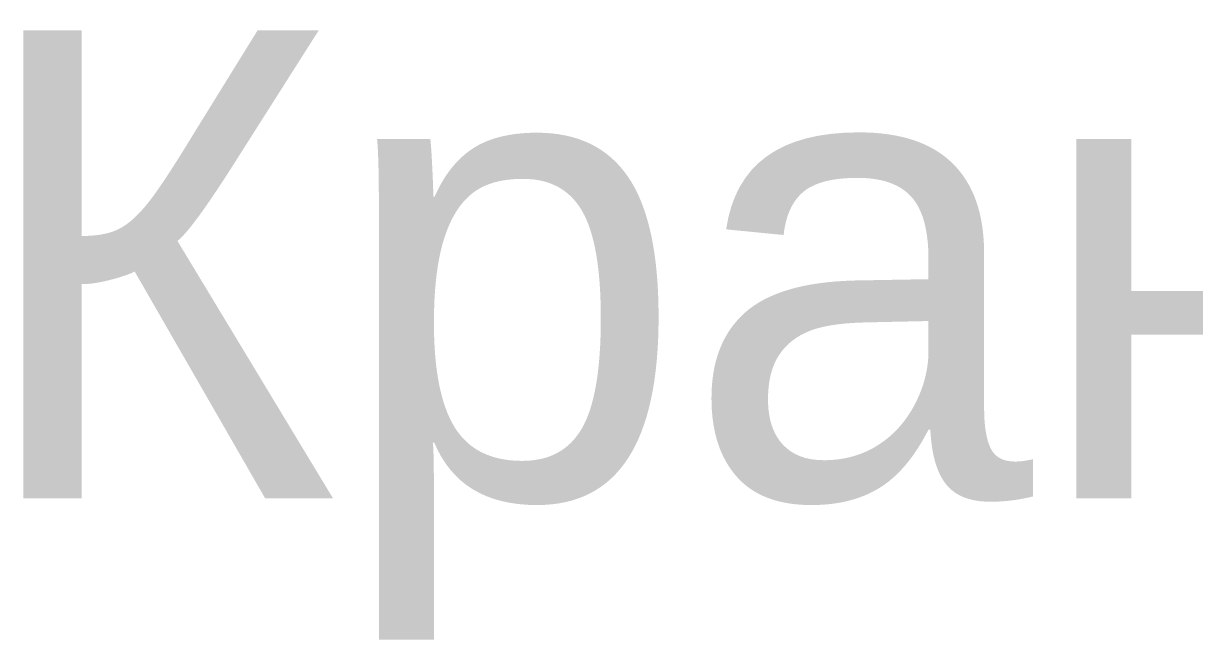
# Model space of a CAD drawing. Header units: millimetres. Extents: x -10760 to 69995, y -15762 to 14828.
# Drawn here: x 47689 to 52692, y -15762 to -13129 of the extents above; entities that cross this region are included whole.
import ezdxf

# ---------------------------------------------------------------- set-up
doc = ezdxf.new("R2010")
doc.units = ezdxf.units.MM
doc.layers.add('Text', color=44, linetype='Continuous', lineweight=25)
doc.styles.get("Standard").update_dxf_attribs({"font": ''})
doc.styles.get('Standard').set_extended_font_data('Mipgost')

msp = doc.modelspace()

# ---------------------------------------------------------------- texts
at = {"layer": 'Text', "color": 1}
msp.add_text('Кран ZTC600V552', height=2000, dxfattribs=at).set_placement((47469.38845218173, -15159.04900553778))

doc.saveas('drawing.dxf')
